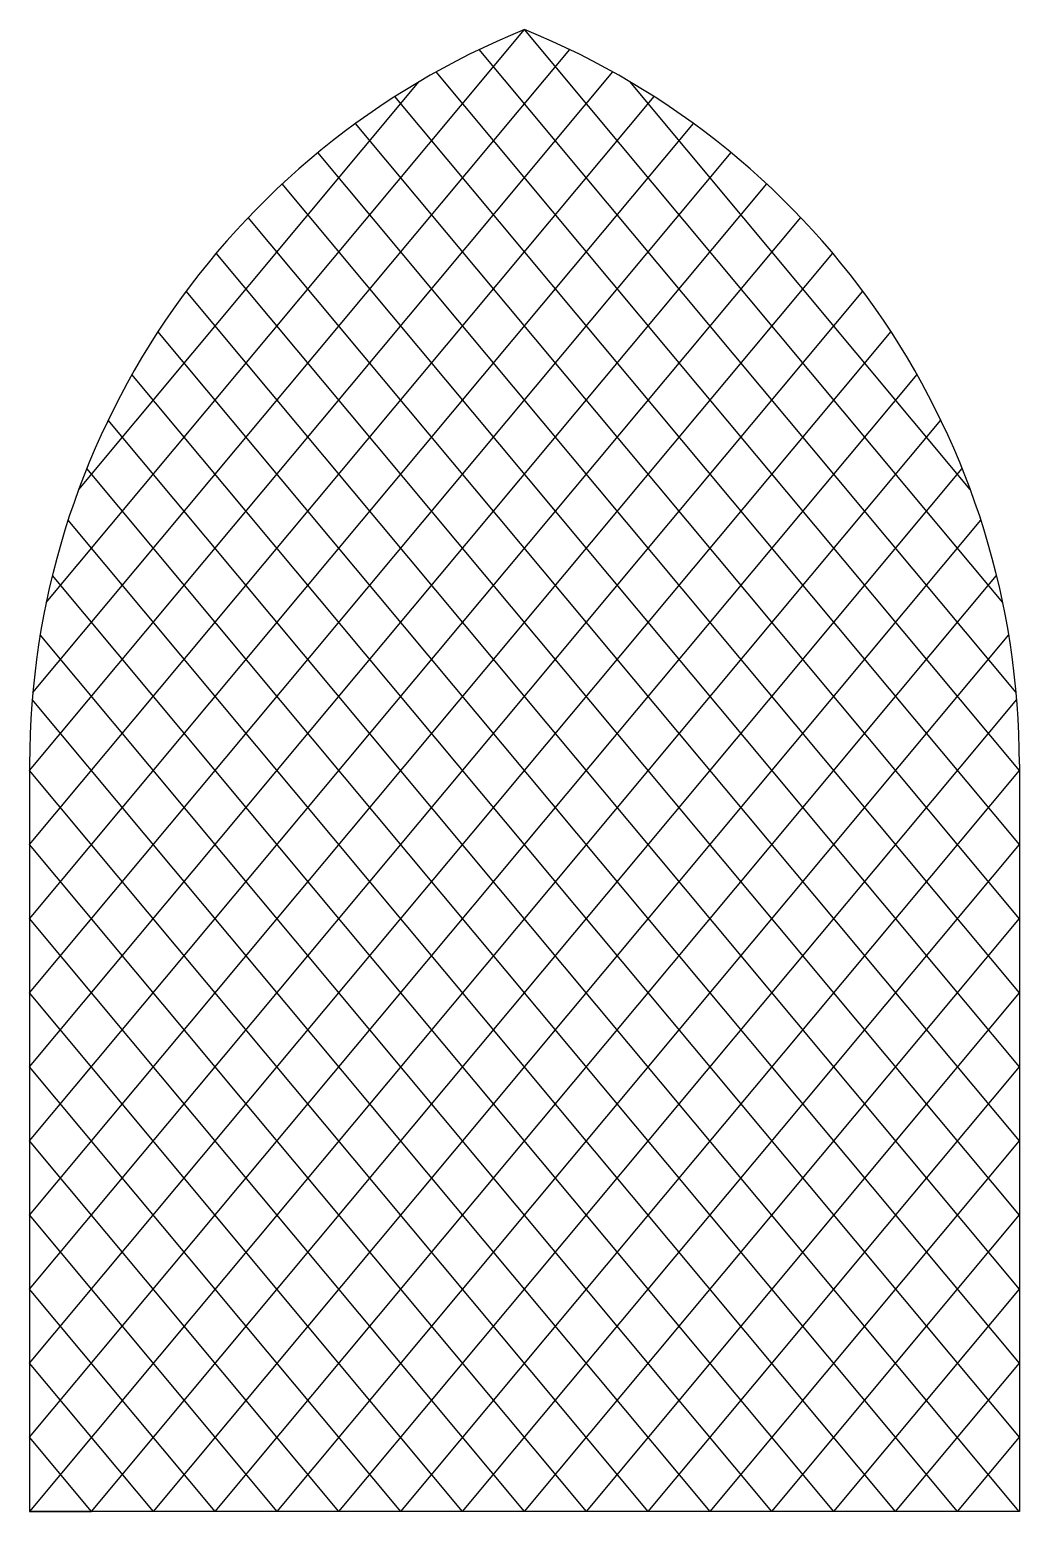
# Model space of a CAD drawing. Extents: x -50 to 50, y -75 to 74.
import ezdxf

# ---------------------------------------------------------------- set-up
doc = ezdxf.new("R2010")
doc.units = 0
doc.layers.add('MODELSKETCH_VISIBLE', color=7, linetype='CONTINUOUS')

msp = doc.modelspace()

# ---------------------------------------------------------------- linework, layer by layer
at = {"layer": 'MODELSKETCH_VISIBLE'}
for p, q in [((-48.32, 16.33), (0, 74.16)), ((48.32, 16.33), (0, 74.16)), ((-49.67, 7.22), (4.57, 72.15)), ((49.67, 7.22), (-4.57, 72.15)), ((-50, -0.65), (8.93, 69.89)), ((-45.04, 27.73), (-10.64, 68.91)), ((50, -0.65), (-8.93, 69.89)), ((45.04, 27.73), (10.64, 68.91)), ((-50, -8.13), (13.1, 67.4)), ((50, -8.13), (-13.1, 67.4)), ((-50, -15.61), (17.08, 64.68)), ((50, -15.61), (-17.08, 64.68)), ((-50, -23.09), (20.87, 61.74)), ((50, -23.09), (-20.87, 61.74)), ((-50, -30.57), (24.48, 58.58)), ((50, -30.57), (-24.48, 58.58)), ((-50, -38.05), (27.91, 55.2)), ((50, -38.05), (-27.91, 55.2)), ((-50, -45.53), (31.14, 51.59)), ((50, -45.53), (-31.14, 51.59)), ((-50, -53.01), (34.18, 47.75)), ((50, -53.01), (-34.18, 47.75)), ((-50, -60.49), (37.03, 43.68)), ((50, -60.49), (-37.03, 43.68)), ((-50, -67.97), (39.66, 39.34)), ((50, -67.97), (-39.66, 39.34)), ((-49.99, -75.45), (42.06, 34.74)), ((49.99, -75.45), (-42.06, 34.74)), ((43.74, -75.45), (-44.22, 29.85)), ((-43.74, -75.45), (44.22, 29.85)), ((37.49, -75.45), (-46.11, 24.63)), ((-37.49, -75.45), (46.11, 24.63)), ((31.24, -75.45), (-47.7, 19.05)), ((-31.24, -75.45), (47.7, 19.05)), ((25, -75.45), (-48.93, 13.04)), ((-25, -75.45), (48.93, 13.04)), ((18.75, -75.45), (-49.73, 6.52)), ((-18.75, -75.45), (49.73, 6.52)), ((-50, 0), (-50, -75.45)), ((-50, 0), (-50, -75.45)), ((50, 0), (50, -75.45)), ((50, 0), (50, -75.45)), ((12.5, -75.45), (-50, -0.64)), ((-12.5, -75.45), (50, -0.64)), ((6.25, -75.45), (-50, -8.12)), ((-6.25, -75.45), (50, -8.12)), ((0, -75.45), (-50, -15.6)), ((0, -75.45), (50, -15.6)), ((-6.25, -75.45), (-50, -23.08)), ((6.25, -75.45), (50, -23.08)), ((-12.5, -75.45), (-50, -30.56)), ((12.5, -75.45), (50, -30.56)), ((-18.75, -75.45), (-50, -38.04)), ((18.75, -75.45), (50, -38.04)), ((-25, -75.45), (-50, -45.52)), ((25, -75.45), (50, -45.52)), ((-31.25, -75.45), (-50, -53)), ((31.25, -75.45), (50, -53)), ((-37.5, -75.45), (-50, -60.48)), ((37.5, -75.45), (50, -60.48)), ((-43.75, -75.45), (-50, -67.96)), ((43.75, -75.45), (50, -67.96)), ((50, -75.45), (-50, -75.45)), ((-50, -75.45), (-43.75, -75.45)), ((50, -75.45), (-50, -75.45)), ((50, -75.45), (43.75, -75.45))]:
    msp.add_line(p, q, dxfattribs=at)
for centre, start, end in [((30, 0), 112.0243, 180), ((30, 0), 112.0243, 180), ((-30, 0), 0, 67.9757), ((-30, 0), 0, 67.9757)]:
    msp.add_arc(centre, 80, start, end, dxfattribs=at)

doc.saveas('drawing.dxf')
